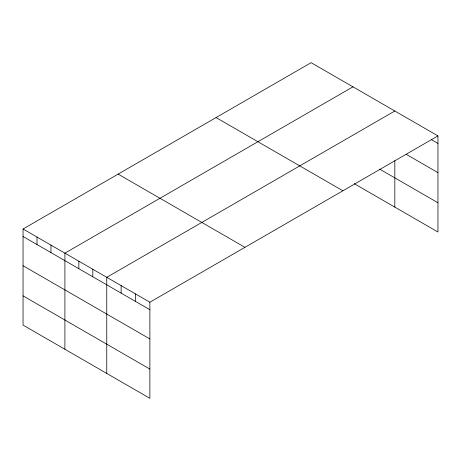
<?xml version="1.0" encoding="UTF-8"?>
<svg xmlns="http://www.w3.org/2000/svg" width="461" height="461" viewBox="0 0 461 461"><rect width="100%" height="100%" fill="white"/><g stroke="black" fill="none" stroke-linecap="round" stroke-linejoin="round"><path stroke-width="0.69" d="M437.95 135.903L311.123 62.679L23.05 228.996L23.05 325.097L149.877 398.321L149.877 302.214L437.95 135.903L437.95 232.004L354.186 183.645M352.976 86.841L64.903 253.158L64.903 349.265M394.829 111.003L106.756 277.32L106.756 373.427M431.363 139.597L437.95 143.4M406.21 154.314L437.95 172.639M379.662 169.118L437.95 202.765M216.059 117.561L342.886 190.785M118.114 174.108L244.941 247.332M23.05 228.996L149.877 302.214M23.05 236.493L149.877 309.717M23.05 265.732L149.877 338.956M23.05 295.858L149.877 369.082M394.829 160.659L394.829 207.11M135.505 293.916L135.505 301.419M121.128 285.618L121.128 293.121M92.805 269.264L92.805 276.767M78.854 261.214L78.854 268.711M50.952 245.102L50.952 252.605M37.001 237.046L37.001 244.549"/></g></svg>
